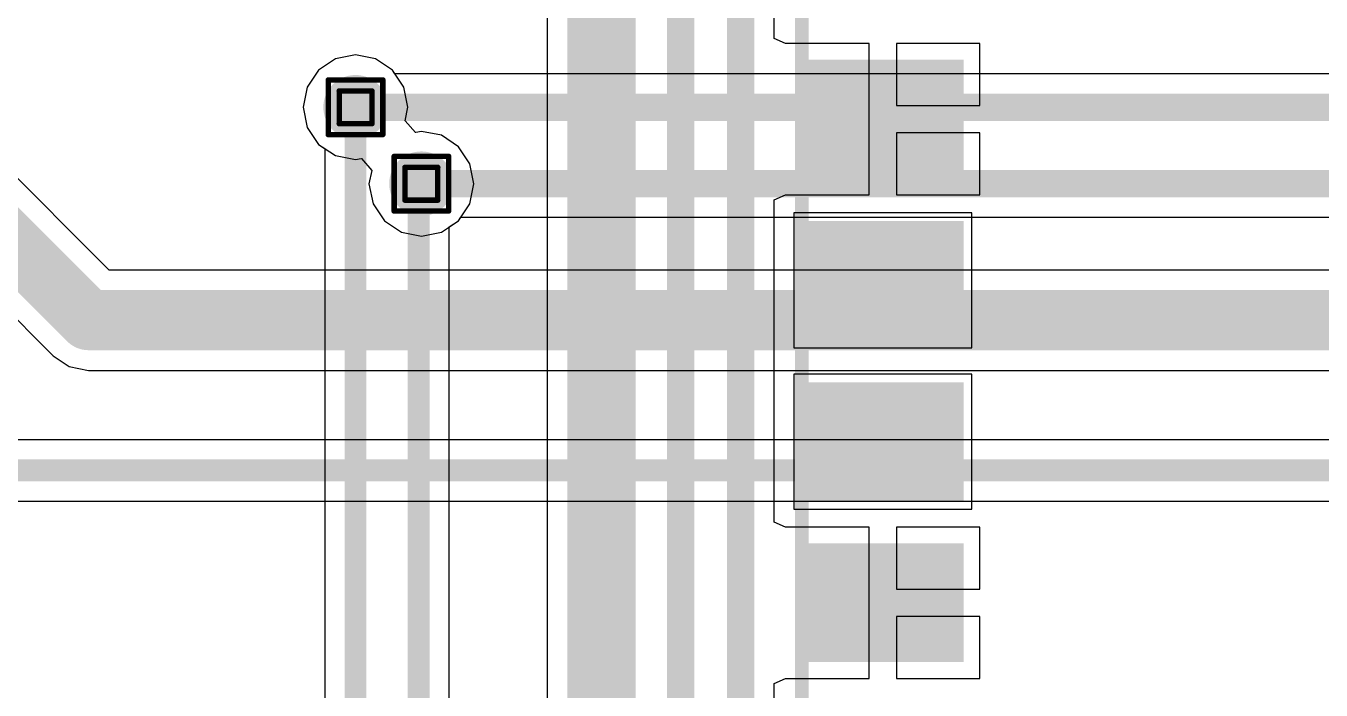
# Model space of a CAD drawing. Header units: inches. Extents: x -8 to 210, y -39 to 109.
# Drawn here: x 55.98 to 68.04, y 40.1 to 46.27 of the extents above; entities that cross this region are included whole.
import ezdxf

# ---------------------------------------------------------------- set-up
doc = ezdxf.new("R2010")
doc.units = ezdxf.units.IN
for name, color, linetype in [('Bottom Layer', 5, 'Continuous'), ('Drill Drawing', 1, 'Continuous'), ('Top Layer', 1, 'Continuous'), ('Top Overlay', 2, 'Continuous'), ('Top Paste', 8, 'Continuous'), ('Top Solder', 216, 'Continuous'), ('Via Holes', 16, 'Continuous')]:
    doc.layers.add(name, color=color, linetype=linetype)

# ---------------------------------------------------------------- blocks, each defined once
blk = doc.blocks.new('SIM7500E_18')
at = {"layer": 'Top Layer'}
for points in [[(-0.75, -2.55), (0.55, -2.55), (0.55, -3.45), (-0.75, -3.45)], [(-0.75, -4.05), (0.55, -4.05), (0.55, -4.95), (-0.75, -4.95)], [(-0.75, -5.55), (0.55, -5.55), (0.55, -6.45), (-0.75, -6.45)], [(-0.75, -7.05), (0.55, -7.05), (0.55, -7.95), (-0.75, -7.95)]]:
    blk.add_hatch(color=1, dxfattribs=at).paths.add_polyline_path(points)
at = {"layer": 'Top Paste'}
for points in [[(-0.75, -2.55), (0.55, -2.55), (0.55, -3.45), (-0.75, -3.45)], [(-0.75, -4.05), (0.55, -4.05), (0.55, -4.95), (-0.75, -4.95)], [(-0.75, -5.55), (0.55, -5.55), (0.55, -6.45), (-0.75, -6.45)], [(-0.75, -7.05), (0.55, -7.05), (0.55, -7.95), (-0.75, -7.95)]]:
    blk.add_hatch(color=8, dxfattribs=at).paths.add_polyline_path(points)
at = {"layer": 'Top Solder'}
for points in [[(-0.852, -2.448), (0.652, -2.448), (0.652, -3.552), (-0.852, -3.552)], [(-0.852, -3.948), (0.652, -3.948), (0.652, -5.052), (-0.852, -5.052)], [(-0.852, -5.448), (0.652, -5.448), (0.652, -6.552), (-0.852, -6.552)], [(-0.852, -6.948), (0.652, -6.948), (0.652, -8.052), (-0.852, -8.052)]]:
    blk.add_hatch(color=216, dxfattribs=at).paths.add_polyline_path(points)
at = {"layer": 'Top Overlay', "const_width": 0.127}
blk.add_lwpolyline([(-0.852, -24.038), (-0.852, 3.064)], dxfattribs=at)

msp = doc.modelspace()

# ---------------------------------------------------------------- hatches: boundary and pattern name
at = {"layer": 'Bottom Layer'}
h = msp.add_hatch(color=5, dxfattribs=at)
edge = h.paths.add_edge_path()
edge.add_arc((59.052, 45.517), 0.3, 0, 360)
h = msp.add_hatch(color=5, dxfattribs=at)
edge = h.paths.add_edge_path()
edge.add_arc((59.665, 44.806), 0.3, 0, 360)
at = {"layer": 'Top Layer'}
h = msp.add_hatch(color=1, dxfattribs=at)
edge = h.paths.add_edge_path()
edge.add_arc((59.052, 45.517), 0.3, 0, 360)
h = msp.add_hatch(color=1, dxfattribs=at)
edge = h.paths.add_edge_path()
edge.add_arc((59.665, 44.806), 0.3, 0, 360)
at = {"layer": 'Via Holes'}
h = msp.add_hatch(color=7, dxfattribs=at)
edge = h.paths.add_edge_path()
edge.add_arc((59.052, 45.517), 0.15, 0, 360)
h = msp.add_hatch(color=7, dxfattribs=at)
edge = h.paths.add_edge_path()
edge.add_arc((59.665, 44.806), 0.15, 0, 360)

# ---------------------------------------------------------------- linework, layer by layer
at = {"layer": 'Bottom Layer'}
for p, q in [((58.866, 45.967), (58.707, 45.861)), ((59.052, 46.004), (58.866, 45.967)), ((59.238, 45.967), (59.052, 46.004)), ((59.396, 45.861), (59.238, 45.967)), ((58.707, 45.861), (58.602, 45.703)), ((59.419, 45.828), (59.396, 45.861)), ((81.369, 45.828), (59.419, 45.828)), ((58.602, 45.703), (58.565, 45.517)), ((58.565, 45.517), (58.602, 45.33)), ((58.602, 45.33), (58.707, 45.172)), ((58.707, 45.172), (58.866, 45.067)), ((56.759, 44.002), (55.686, 45.075)), ((58.866, 45.067), (59.052, 45.03)), ((59.052, 45.03), (59.104, 45.04)), ((59.104, 45.04), (59.107, 45.039)), ((59.107, 45.039), (59.202, 44.93)), ((59.202, 44.93), (59.177, 44.806)), ((59.177, 44.806), (59.215, 44.619)), ((59.215, 44.619), (59.32, 44.461)), ((54.89, 44.552), (56.236, 43.206)), ((60.009, 44.461), (60.032, 44.495)), ((60.032, 44.495), (80.821, 44.495)), ((59.32, 44.461), (59.478, 44.356)), ((59.851, 44.356), (60.009, 44.461)), ((59.478, 44.356), (59.665, 44.318)), ((59.665, 44.318), (59.851, 44.356)), ((75.667, 44.002), (56.759, 44.002)), ((56.236, 43.206), (56.387, 43.105)), ((56.387, 43.105), (56.566, 43.069)), ((56.566, 43.069), (75.474, 43.069)), ((68.682, 42.423), (38.314, 42.423)), ((35.949, 41.854), (68.564, 41.854))]:
    msp.add_line(p, q, dxfattribs=at)
for points, const_width in [([(59.052, 45.517), (81.369, 45.517)], 0.254), ([(55.22, 44.882), (56.566, 43.536)], 0.559), ([(59.665, 44.806), (80.95, 44.806)], 0.254), ([(56.566, 43.536), (75.667, 43.536)], 0.559), ([(35.103, 42.139), (68.682, 42.139)], 0.203)]:
    msp.add_lwpolyline(points, dxfattribs=dict(at, const_width=const_width))
for points, const_width in [([(58.988, 45.517, 1), (59.115, 45.517, 1)], 0.127), ([(59.601, 44.806, 1), (59.728, 44.806, 1)], 0.127), ([(56.426, 43.536, 1), (56.705, 43.536, 1)], 0.279), ([(56.426, 43.536, 1), (56.705, 43.536, 1)], 0.279)]:
    msp.add_lwpolyline(points, format="xyb", close=True, dxfattribs=dict(at, const_width=const_width))
at = {"layer": 'Drill Drawing', "const_width": 0.0508}
for points in [[(58.798, 45.771), (59.306, 45.771)], [(58.798, 45.263), (58.798, 45.771)], [(58.9, 45.669), (59.204, 45.669)], [(58.9, 45.364), (58.9, 45.669)], [(59.204, 45.364), (59.204, 45.669)], [(59.306, 45.263), (59.306, 45.771)], [(58.9, 45.364), (59.204, 45.364)], [(58.798, 45.263), (59.306, 45.263)], [(59.411, 45.06), (59.919, 45.06)], [(59.411, 44.552), (59.411, 45.06)], [(59.512, 44.958), (59.817, 44.958)], [(59.512, 44.653), (59.512, 44.958)], [(59.817, 44.653), (59.817, 44.958)], [(59.919, 44.552), (59.919, 45.06)], [(59.512, 44.653), (59.817, 44.653)], [(59.411, 44.552), (59.919, 44.552)]]:
    msp.add_lwpolyline(points, dxfattribs=at)
at = {"layer": 'Drill Drawing', "const_width": 0.0254}
for points in [[(58.785, 45.771, 1), (58.811, 45.771, 1)], [(58.785, 45.771, 1), (58.811, 45.771, 1)], [(58.887, 45.669, 1), (58.912, 45.669, 1)], [(58.887, 45.669, 1), (58.912, 45.669, 1)], [(59.192, 45.669, 1), (59.217, 45.669, 1)], [(59.192, 45.669, 1), (59.217, 45.669, 1)], [(59.293, 45.771, 1), (59.319, 45.771, 1)], [(59.293, 45.771, 1), (59.319, 45.771, 1)], [(58.887, 45.364, 1), (58.912, 45.364, 1)], [(58.887, 45.364, 1), (58.912, 45.364, 1)], [(59.192, 45.364, 1), (59.217, 45.364, 1)], [(59.192, 45.364, 1), (59.217, 45.364, 1)], [(58.785, 45.263, 1), (58.811, 45.263, 1)], [(58.785, 45.263, 1), (58.811, 45.263, 1)], [(59.293, 45.263, 1), (59.319, 45.263, 1)], [(59.293, 45.263, 1), (59.319, 45.263, 1)], [(59.398, 45.06, 1), (59.423, 45.06, 1)], [(59.398, 45.06, 1), (59.423, 45.06, 1)], [(59.499, 44.958, 1), (59.525, 44.958, 1)], [(59.499, 44.958, 1), (59.525, 44.958, 1)], [(59.804, 44.958, 1), (59.83, 44.958, 1)], [(59.804, 44.958, 1), (59.83, 44.958, 1)], [(59.906, 45.06, 1), (59.931, 45.06, 1)], [(59.906, 45.06, 1), (59.931, 45.06, 1)], [(59.499, 44.653, 1), (59.525, 44.653, 1)], [(59.499, 44.653, 1), (59.525, 44.653, 1)], [(59.804, 44.653, 1), (59.83, 44.653, 1)], [(59.804, 44.653, 1), (59.83, 44.653, 1)], [(59.398, 44.552, 1), (59.423, 44.552, 1)], [(59.398, 44.552, 1), (59.423, 44.552, 1)], [(59.906, 44.552, 1), (59.931, 44.552, 1)], [(59.906, 44.552, 1), (59.931, 44.552, 1)]]:
    msp.add_lwpolyline(points, format="xyb", close=True, dxfattribs=at)
at = {"layer": 'Top Layer'}
for p, q in [((60.836, 47.873), (60.836, 38.859)), ((62.947, 46.157), (62.947, 47.656)), ((63.055, 46.111), (62.947, 46.157)), ((63.074, 46.111), (63.055, 46.111)), ((63.832, 46.111), (63.074, 46.111)), ((63.832, 45.407), (63.832, 46.111)), ((64.863, 46.111), (64.086, 46.111)), ((64.086, 46.111), (64.086, 45.534)), ((64.863, 45.534), (64.863, 46.111)), ((58.866, 45.967), (58.707, 45.861)), ((59.052, 46.004), (58.866, 45.967)), ((59.238, 45.967), (59.052, 46.004)), ((59.396, 45.861), (59.238, 45.967)), ((58.707, 45.861), (58.602, 45.703)), ((59.502, 45.703), (59.396, 45.861)), ((58.602, 45.703), (58.565, 45.517)), ((59.539, 45.517), (59.502, 45.703)), ((58.565, 45.517), (58.602, 45.33)), ((59.514, 45.392), (59.539, 45.517)), ((64.086, 45.534), (64.863, 45.534)), ((59.61, 45.283), (59.514, 45.392)), ((63.832, 44.703), (63.832, 45.407)), ((58.602, 45.33), (58.707, 45.172)), ((59.612, 45.282), (59.61, 45.283)), ((59.665, 45.293), (59.612, 45.282)), ((59.851, 45.256), (59.665, 45.293)), ((60.009, 45.15), (59.851, 45.256)), ((64.863, 45.28), (64.086, 45.28)), ((64.086, 45.28), (64.086, 44.703)), ((64.863, 44.703), (64.863, 45.28)), ((58.707, 45.172), (58.767, 45.133)), ((58.767, 45.133), (58.767, 32.261)), ((60.115, 44.992), (60.009, 45.15)), ((60.152, 44.806), (60.115, 44.992)), ((60.115, 44.619), (60.152, 44.806)), ((60.009, 44.461), (60.115, 44.619)), ((62.947, 44.656), (63.055, 44.703)), ((62.947, 41.657), (62.947, 44.656)), ((63.055, 44.703), (63.074, 44.703)), ((63.074, 44.703), (63.832, 44.703)), ((64.086, 44.703), (64.863, 44.703)), ((64.787, 44.534), (63.131, 44.534)), ((63.131, 44.534), (63.131, 43.279)), ((64.787, 43.279), (64.787, 44.534)), ((59.924, 44.404), (60.009, 44.461)), ((59.924, 33.422), (59.924, 44.404)), ((63.131, 43.279), (64.787, 43.279)), ((64.787, 43.034), (63.131, 43.034)), ((63.131, 43.034), (63.131, 41.779)), ((64.787, 41.779), (64.787, 43.034)), ((63.131, 41.779), (64.787, 41.779)), ((63.055, 41.611), (62.947, 41.657)), ((63.074, 41.611), (63.055, 41.611)), ((63.832, 41.611), (63.074, 41.611)), ((63.832, 40.907), (63.832, 41.611)), ((64.863, 41.611), (64.086, 41.611)), ((64.086, 41.611), (64.086, 41.034)), ((64.863, 41.034), (64.863, 41.611)), ((64.086, 41.034), (64.863, 41.034)), ((63.832, 40.203), (63.832, 40.907)), ((64.863, 40.78), (64.086, 40.78)), ((64.086, 40.78), (64.086, 40.203)), ((64.863, 40.203), (64.863, 40.78)), ((62.947, 40.156), (63.055, 40.203)), ((62.947, 39.465), (62.947, 40.156)), ((63.055, 40.203), (63.074, 40.203)), ((63.074, 40.203), (63.832, 40.203)), ((64.086, 40.203), (64.863, 40.203))]:
    msp.add_line(p, q, dxfattribs=at)
for points, const_width in [([(62.636, 39.304), (62.636, 55.172)], 0.254), ([(62.078, 39.072), (62.078, 54.94)], 0.254), ([(61.341, 38.71), (61.341, 48.082)], 0.635), ([(59.052, 31.877), (59.052, 45.517)], 0.203), ([(59.639, 44.78), (59.665, 44.806)], 0.203), ([(59.639, 31.242), (59.639, 44.78)], 0.203)]:
    msp.add_lwpolyline(points, dxfattribs=dict(at, const_width=const_width))
at = {"layer": 'Top Layer', "const_width": 0.102}
for points in [[(59.001, 45.517, 1), (59.103, 45.517, 1)], [(59.588, 44.78, 1), (59.69, 44.78, 1)], [(59.588, 44.78, 1), (59.69, 44.78, 1)], [(59.614, 44.806, 1), (59.715, 44.806, 1)]]:
    msp.add_lwpolyline(points, format="xyb", close=True, dxfattribs=at)

# ---------------------------------------------------------------- block references
msp.add_blockref('SIM7500E_18', (64.059, 48.407))

doc.saveas('drawing.dxf')
